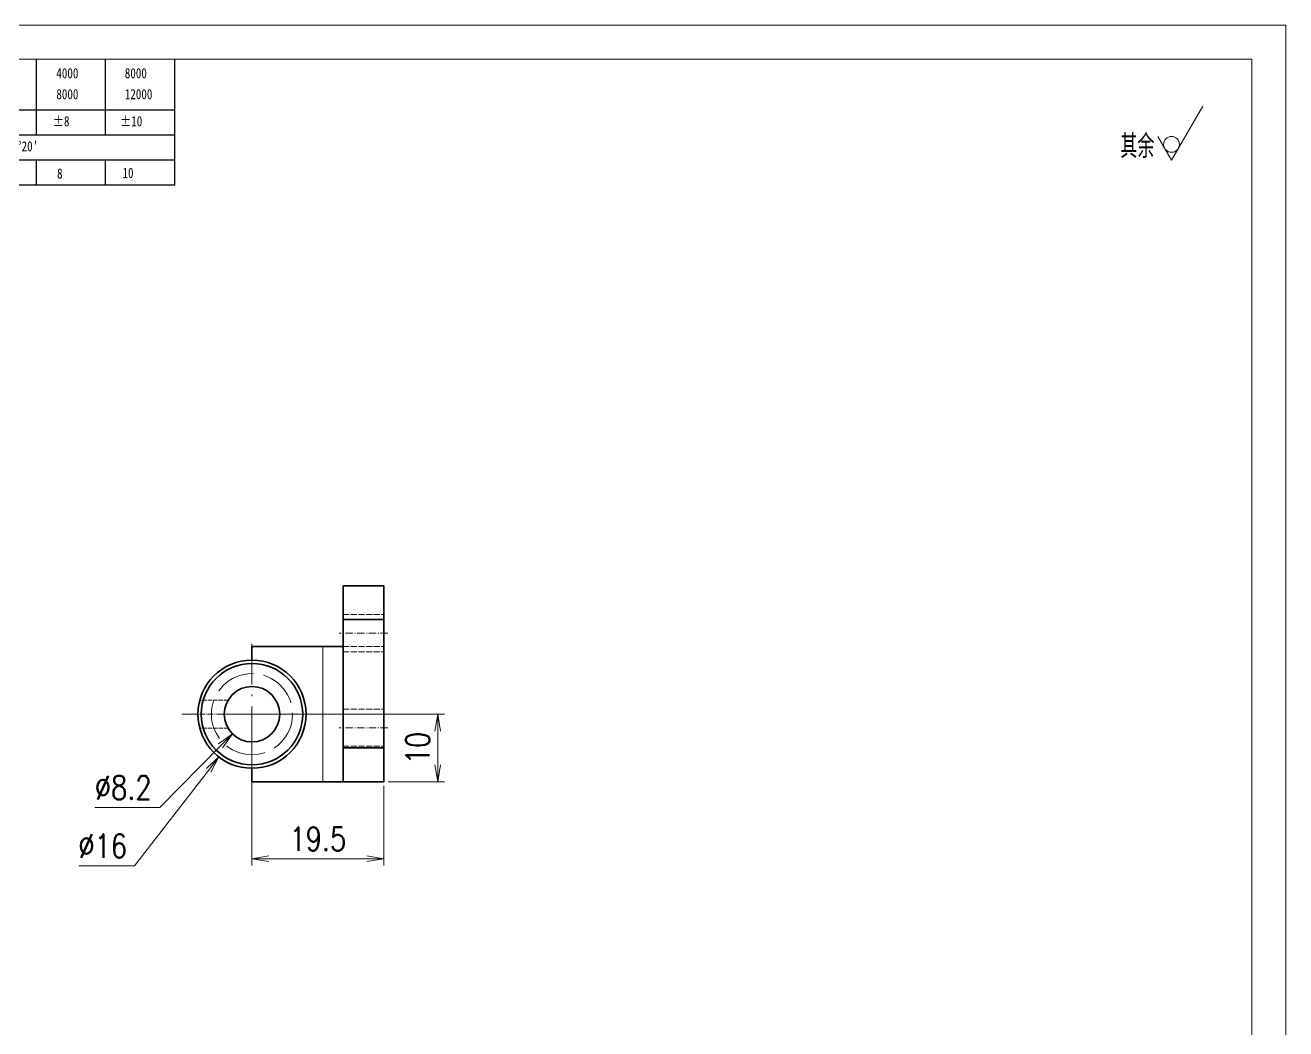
# Model space of a CAD drawing. Header units: millimetres. Extents: x 1333 to 44424, y -42879 to -1037.
# Drawn here: x 41094.2 to 41280.7, y -1999.6 to -1851.1 of the extents above; entities that cross this region are included whole.
import ezdxf

# ---------------------------------------------------------------- set-up
doc = ezdxf.new("R2010")
doc.units = ezdxf.units.MM
doc.header["$LTSCALE"] = 0.5
for name, pattern in [('AM_ISO02W050x2', [3.75, 3, -0.75]), ('AM_ISO08W050x2', [9, 6, -0.75, 1.5, -0.75]), ('DASHDOT', [18.5, 12, -3, 0.5, -3]), ('DASHED', [15, 12, -3]), ('DOT2', [0.125, 0, -0.125])]:
    doc.linetypes.add(name, pattern=pattern)
for name, color, linetype, lineweight in [('中心线', 2, 'AM_ISO08W050x2', 18), ('图框', 7, 'Continuous', 18), ('标注线', 3, 'Continuous', 18), ('粗实线', 7, 'Continuous', 35), ('虚线', 1, 'AM_ISO02W050x2', 18)]:
    doc.layers.add(name, color=color, linetype=linetype, lineweight=lineweight)
doc.layers.add('图\\M+19E79\\M+195B6\\M+18E9A', color=7, linetype='Continuous')
doc.layers.add('打印-禁用', color=7, linetype='Continuous', lineweight=15, plot=False)
doc.styles.add('DIM', font='romans.shx', dxfattribs={"width": 0.8, "bigfont": 'bigfont.shx'})
doc.styles.add('国标', font='simfang.ttf', dxfattribs={"width": 0.8})
doc.styles.add('机械长仿宋', font='gbenor.shx', dxfattribs={"height": 1, "bigfont": 'gbcbig.shx'})
doc.dimstyles.new('DEH 1-1$0', dxfattribs={"dimtxt": 3.5, "dimasz": 2.5, "dimexe": 1, "dimexo": 0.625, "dimgap": 1.2, "dimtad": 1, "dimzin": 9, "dimdsep": 46, "dimtxsty": 'DIM', "dimblk": 'OPEN', "dimcen": 0, "dimclrd": 8, "dimclre": 8, "dimclrt": 2, "dimazin": 2, "dimtfac": 0.5, "dimtmove": 0, "dimatfit": 3, "dimldrblk": 'OPEN', "dimfxl": 0, "dimtolj": 2, "dimlwd": 18, "dimlwe": 18, "dimarcsym": 0})
doc.dimstyles.new('DEH 1-1$3', dxfattribs={"dimtxt": 3.5, "dimasz": 2.5, "dimexe": 1, "dimexo": 0.625, "dimgap": 1.2, "dimtad": 1, "dimtoh": 1, "dimdsep": 46, "dimtxsty": 'DIM', "dimblk": 'OPEN', "dimcen": 0, "dimclrd": 8, "dimclre": 8, "dimclrt": 2, "dimazin": 2, "dimtfac": 0.5, "dimtofl": 0, "dimtmove": 0, "dimatfit": 3, "dimldrblk": 'OPEN', "dimfxl": 0, "dimtolj": 2, "dimlwd": 18, "dimlwe": 18, "dimarcsym": 0})

# ---------------------------------------------------------------- blocks, each defined once
blk = doc.blocks.new('GZDEH零件A3图框V01版')
at = {"layer": '图\\M+19E79\\M+195B6\\M+18E9A', "color": 9}
for p, q in [((3092.64, -1561.98), (3092.64, -1554.46)), ((3102.86, -1561.98), (3102.86, -1554.46)), ((3113.09, -1573.08), (3113.09, -1554.46)), ((2996.09, -1561.98), (3113.09, -1561.98)), ((3092.64, -1565.68), (3092.64, -1561.98)), ((3102.86, -1565.68), (3102.86, -1561.98)), ((2996.09, -1565.68), (3113.09, -1565.68)), ((2996.09, -1569.38), (3113.09, -1569.38)), ((3092.64, -1573.08), (3092.64, -1569.38)), ((3102.86, -1573.08), (3102.86, -1569.38)), ((2990.09, -1573.08), (3113.09, -1573.08))]:
    blk.add_line(p, q, dxfattribs=at)
at = {"layer": '图框', "linetype": 'Continuous'}
for p, q in [((3272.49, -1554.46), (2882.49, -1554.46)), ((3272.49, -1832.96), (3272.49, -1554.46))]:
    blk.add_line(p, q, dxfattribs=at)
at = {"layer": '打印-禁用', "linetype": 'Continuous'}
for p, q in [((3277.49, -1549.46), (2857.49, -1549.46)), ((3277.49, -1846.46), (3277.49, -1549.46))]:
    blk.add_line(p, q, dxfattribs=at)
at = {"layer": '图\\M+19E79\\M+195B6\\M+18E9A', "color": 9, "style": '国标', "width": 0.8}
for s, p in [('4000', (3095.57, -1557.31)), ('8000', (3105.7, -1557.31)), ('8000', (3095.57, -1560.41)), ('12000', (3105.7, -1560.41)), ('±8', (3095.06, -1564.42)), ('±10', (3105.02, -1564.42)), ("±0%%D20'", (3087.38, -1568.12)), ('8', (3095.68, -1572.15)), ('10', (3105.36, -1572.06))]:
    blk.add_text(s, height=1.5, dxfattribs=at).set_placement(p)
blk = doc.blocks.new('DEH A3')
at = {"layer": '图框'}
blk.add_blockref('GZDEH零件A3图框V01版', (-2857.49, 1846.46), dxfattribs=at)
blk = doc.blocks.new('FINISHER_NON')
at = {"layer": '标注线'}
for p, q in [((0, 0), (4.62, 8)), ((-2.02, 3.5), (0, 0))]:
    blk.add_line(p, q, dxfattribs=at)
blk.add_circle((0, 2.33), 1.17, dxfattribs=at)
blk = doc.blocks.new('其余不去材料')
at = {"layer": '标注线'}
blk.add_blockref('FINISHER_NON', (0, 0), dxfattribs=at)
at = {"layer": '标注线', "color": 7, "linetype": 'DOT2', "style": '机械长仿宋'}
blk.add_text('其余', height=3.5, dxfattribs=at).set_placement((-7.56, 0.3))
blk = doc.blocks.new('_Open')
at = {"color": 0, "linetype": 'ByBlock', "lineweight": -2}
for p, q in [((-1, 0.167), (0, 0)), ((-1, -0.167), (0, 0)), ((0, 0), (-1, 0))]:
    blk.add_line(p, q, dxfattribs=at)
blk = doc.blocks.new('*D23')
at = {"layer": 'Defpoints', "color": 0, "transparency": 16777216}
for p in [(41127.76, -1953.01), (41147.26, -1963.01), (41155.24, -1963.01)]:
    blk.add_point(p, dxfattribs=at)
at = {"layer": '标注线', "color": 8, "lineweight": 18, "transparency": 16777216}
for p, q in [((41128.39, -1953.01), (41156.24, -1953.01)), ((41155.24, -1955.51), (41155.24, -1960.51)), ((41147.89, -1963.01), (41156.24, -1963.01))]:
    blk.add_line(p, q, dxfattribs=at)
at = {"layer": '标注线', "color": 8, "lineweight": 18, "transparency": 16777216, "xscale": 2.5, "yscale": 2.5, "zscale": 2.5}
for p, rotation in [((41155.24, -1953.01), 90), ((41155.24, -1963.01), 270)]:
    blk.add_blockref('_Open', p, dxfattribs=dict(at, rotation=rotation))
at = {"layer": '标注线', "color": 2, "transparency": 16777216, "insert": (41152.29, -1958.01), "char_height": 3.5, "attachment_point": 5, "rotation": 90, "style": 'DIM'}
blk.add_mtext('\\A2;10', dxfattribs=at)
blk = doc.blocks.new('*D24')
at = {"layer": 'Defpoints', "color": 0, "transparency": 16777216}
for p in [(41127.76, -1953.01), (41147.26, -1963.01), (41127.76, -1974.41)]:
    blk.add_point(p, dxfattribs=at)
at = {"layer": '标注线', "color": 8, "lineweight": 18, "transparency": 16777216}
for p, q in [((41127.76, -1953.63), (41127.76, -1975.41)), ((41147.26, -1963.63), (41147.26, -1975.41)), ((41144.76, -1974.41), (41130.26, -1974.41))]:
    blk.add_line(p, q, dxfattribs=at)
at = {"layer": '标注线', "color": 8, "lineweight": 18, "transparency": 16777216, "xscale": 2.5, "yscale": 2.5, "zscale": 2.5, "rotation": 180}
blk.add_blockref('_Open', (41127.76, -1974.41), dxfattribs=at)
at = {"layer": '标注线', "color": 8, "lineweight": 18, "transparency": 16777216, "xscale": 2.5, "yscale": 2.5, "zscale": 2.5}
blk.add_blockref('_Open', (41147.26, -1974.41), dxfattribs=at)
at = {"layer": '标注线', "color": 2, "transparency": 16777216, "insert": (41137.51, -1971.46), "char_height": 3.5, "attachment_point": 5, "style": 'DIM'}
blk.add_mtext('\\A2;19.5', dxfattribs=at)
blk = doc.blocks.new('*D25')
at = {"layer": 'Defpoints', "color": 0, "transparency": 16777216}
for p in [(41130.65, -1950.09), (41124.88, -1955.92)]:
    blk.add_point(p, dxfattribs=at)
at = {"layer": '标注线', "color": 8, "lineweight": 18, "transparency": 16777216}
for p, q in [((41114.11, -1966.82), (41123.12, -1957.7)), ((41104.51, -1966.82), (41114.11, -1966.82))]:
    blk.add_line(p, q, dxfattribs=at)
at = {"layer": '标注线', "color": 8, "lineweight": 18, "transparency": 16777216, "xscale": 2.5, "yscale": 2.5, "zscale": 2.5, "rotation": 45.32523103317128}
blk.add_blockref('_Open', (41124.88, -1955.92), dxfattribs=at)
at = {"layer": '标注线', "color": 2, "transparency": 16777216, "insert": (41108.71, -1963.87), "char_height": 3.5, "attachment_point": 5, "style": 'DIM'}
blk.add_mtext('\\A2;∅8.2', dxfattribs=at)
blk = doc.blocks.new('*D26')
at = {"layer": 'Defpoints', "color": 0, "transparency": 16777216}
for p in [(41132.66, -1946.68), (41122.87, -1959.34)]:
    blk.add_point(p, dxfattribs=at)
at = {"layer": '标注线', "color": 8, "lineweight": 18, "transparency": 16777216}
for p, q in [((41110.4, -1975.46), (41121.34, -1961.32)), ((41102.14, -1975.46), (41110.4, -1975.46))]:
    blk.add_line(p, q, dxfattribs=at)
at = {"layer": '标注线', "color": 8, "lineweight": 18, "transparency": 16777216, "xscale": 2.5, "yscale": 2.5, "zscale": 2.5, "rotation": 52.29098958498463}
blk.add_blockref('_Open', (41122.87, -1959.34), dxfattribs=at)
at = {"layer": '标注线', "color": 2, "transparency": 16777216, "insert": (41105.67, -1972.51), "char_height": 3.5, "attachment_point": 5, "style": 'DIM'}
blk.add_mtext('\\A2;∅16', dxfattribs=at)

msp = doc.modelspace()

# ---------------------------------------------------------------- linework, layer by layer
at = {"color": 7, "lineweight": 13}
msp.add_line((41138.263, -1963.009), (41138.263, -1943.009), dxfattribs=at)
at = {"layer": '中心线', "linetype": 'DASHDOT', "lineweight": 13, "ltscale": 0.180014}
for p, q in [((41147.863, -1941.009), (41140.663, -1941.009)), ((41147.863, -1955.009), (41140.663, -1955.009))]:
    msp.add_line(p, q, dxfattribs=at)
at = {"layer": '中心线', "linetype": 'DASHDOT', "lineweight": 13}
for p, q in [((41127.763, -1942.609), (41127.763, -1963.409)), ((41138.163, -1953.009), (41117.363, -1953.009))]:
    msp.add_line(p, q, dxfattribs=at)
at = {"layer": '中心线', "linetype": 'DASHDOT', "lineweight": 13, "ltscale": 0.127861}
msp.add_line((41124.513, -1953.009), (41119.398, -1953.009), dxfattribs=at)
at = {"layer": '粗实线', "lineweight": 35, "ltscale": 0.15}
for p, q in [((41141.263, -1934.009), (41147.263, -1934.009)), ((41141.263, -1939.009), (41147.263, -1939.009)), ((41147.263, -1958.009), (41141.263, -1958.009)), ((41147.263, -1963.009), (41141.263, -1963.009))]:
    msp.add_line(p, q, dxfattribs=at)
at = {"layer": '粗实线', "lineweight": 35, "ltscale": 0.125}
for p, q in [((41141.263, -1939.009), (41141.263, -1934.009)), ((41147.263, -1934.009), (41147.263, -1939.009)), ((41141.263, -1963.009), (41141.263, -1958.009)), ((41147.263, -1958.009), (41147.263, -1963.009))]:
    msp.add_line(p, q, dxfattribs=at)
at = {"layer": '粗实线', "lineweight": 35, "ltscale": 0.475}
for p, q in [((41141.263, -1939.009), (41141.263, -1958.009)), ((41147.263, -1939.009), (41147.263, -1958.009))]:
    msp.add_line(p, q, dxfattribs=at)
at = {"layer": '粗实线', "lineweight": 35, "ltscale": 0.05}
for p, q in [((41127.763, -1945.009), (41127.763, -1943.009)), ((41127.763, -1963.009), (41127.763, -1961.009))]:
    msp.add_line(p, q, dxfattribs=at)
at = {"layer": '粗实线', "lineweight": 35, "ltscale": 0.2625}
for p, q in [((41138.263, -1943.009), (41127.763, -1943.009)), ((41138.263, -1963.009), (41127.763, -1963.009))]:
    msp.add_line(p, q, dxfattribs=at)
at = {"layer": '粗实线', "lineweight": 35, "ltscale": 0.075}
for p, q in [((41138.263, -1943.009), (41141.263, -1943.009)), ((41138.263, -1963.009), (41141.263, -1963.009))]:
    msp.add_line(p, q, dxfattribs=at)
at = {"layer": '粗实线', "lineweight": 35}
for radius in [8, 7.5, 4.1]:
    msp.add_circle((41127.763, -1953.009), radius, dxfattribs=at)
msp.add_arc((41127.763, -1953.009), 8, 270, 90, dxfattribs=at)
at = {"layer": '虚线', "linetype": 'DASHED', "lineweight": 13, "ltscale": 0.15}
for p, q in [((41141.263, -1938.259), (41147.263, -1938.259)), ((41141.263, -1943.009), (41147.263, -1943.009)), ((41141.263, -1943.759), (41147.263, -1943.759)), ((41141.263, -1952.259), (41147.263, -1952.259)), ((41141.263, -1957.759), (41147.263, -1957.759))]:
    msp.add_line(p, q, dxfattribs=at)
at = {"layer": '虚线', "linetype": 'DASHED', "lineweight": 13}
msp.add_line((41138.263, -1963.009), (41138.263, -1943.009), dxfattribs=at)
at = {"layer": '虚线', "linetype": 'DASHED', "lineweight": 13, "ltscale": 0.104687}
msp.add_line((41124.222, -1950.942), (41120.035, -1950.942), dxfattribs=at)
at = {"layer": '虚线', "linetype": 'DASHED', "lineweight": 13, "ltscale": 0.104688}
msp.add_line((41124.222, -1955.076), (41120.035, -1955.076), dxfattribs=at)
at = {"layer": '虚线', "linetype": 'DASHED', "lineweight": 13}
msp.add_circle((41127.763, -1953.009), 6, dxfattribs=at)

# ---------------------------------------------------------------- block references
at = {"layer": '图框'}
msp.add_blockref('DEH A3', (40860.733, -2148.061), dxfattribs=at)
at = {"layer": '标注线'}
msp.add_blockref('其余不去材料', (41263.814, -1871.025), dxfattribs=at)

# ---------------------------------------------------------------- dimensions: what is measured, and where the dimension line sits
for p1, p2, picture, middle in [((41132.657, -1946.68), (41122.87, -1959.338), '*D26', (41105.671, -1975.462)), ((41130.646, -1950.094), (41124.881, -1955.925), '*D25', (41108.71, -1966.818))]:
    dim = msp.add_diameter_dim_2p(p1=p1, p2=p2, dimstyle='DEH 1-1$3', dxfattribs=at)
    dim.commit()
    dim.dimension.update_dxf_attribs({"geometry": picture, "text_midpoint": middle, "dimtype": 163})
dim = msp.add_linear_dim(base=(41155.245, -1963.009), p1=(41127.763, -1953.009), p2=(41147.263, -1963.009), angle=90, dimstyle='DEH 1-1$0', dxfattribs=at)
dim.commit()
dim.dimension.update_dxf_attribs({"geometry": '*D23', "text_midpoint": (41152.295, -1958.009)})
dim = msp.add_linear_dim(base=(41127.763, -1974.408), p1=(41147.263, -1963.009), p2=(41127.763, -1953.009), dimstyle='DEH 1-1$0', dxfattribs=at)
dim.commit()
dim.dimension.update_dxf_attribs({"geometry": '*D24', "text_midpoint": (41137.513, -1971.458)})

doc.saveas('drawing.dxf')
